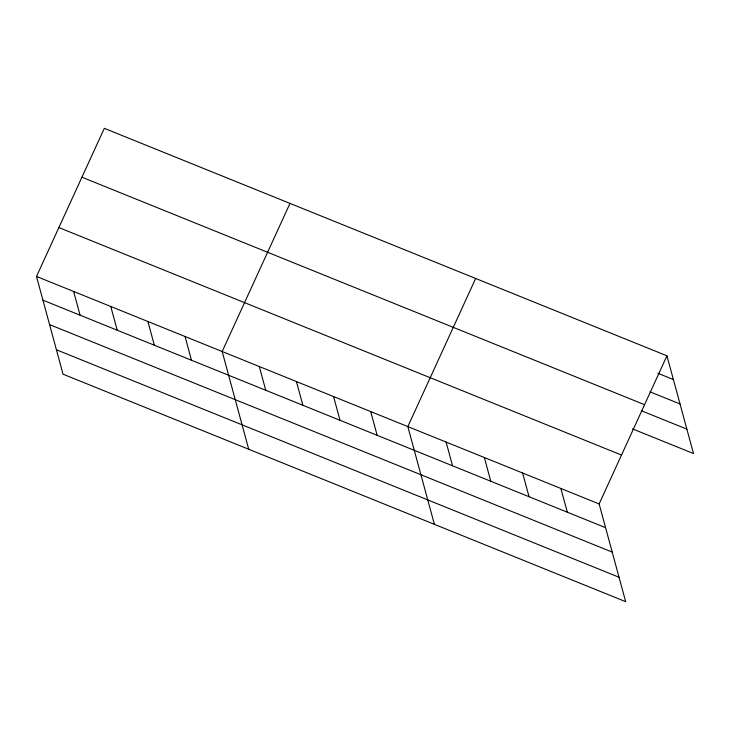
<?xml version="1.0" encoding="UTF-8"?>
<svg xmlns="http://www.w3.org/2000/svg" width="730" height="730" viewBox="0 0 730 730"><rect width="100%" height="100%" fill="white"/><g stroke="black" fill="none" stroke-linecap="round" stroke-linejoin="round"><path stroke-width="1.09" d="M666.946 355.811L599.129 503.937L625.683 601.675L63.054 374.189L36.5 276.451L104.317 128.325L666.946 355.811L693.5 453.549L632.49 428.884M289.983 203.396L222.166 351.522L248.72 449.26M475.65 278.468L407.833 426.594L434.396 524.332M657.885 373.267L673.389 379.536M650.038 391.837L680.031 403.964M81.933 177.207L644.563 404.694M641.369 410.734L686.866 429.13M58.874 227.568L621.513 455.055M36.5 276.451L599.129 503.937M42.951 300.185L605.581 527.671M49.585 324.604L612.214 552.09M56.42 349.77L619.049 577.257M560.868 488.47L567.32 512.195M522.616 473.003L529.058 496.728M484.355 457.527L490.797 481.262M446.094 442.061L452.545 465.795M370.703 411.574L377.154 435.308M333.564 396.563L340.016 420.298M296.435 381.553L302.886 405.278M259.305 366.533L265.747 390.267M185.037 336.503L191.479 360.237M147.898 321.492L154.349 345.226M110.768 306.481L117.211 330.206M73.63 291.462L80.081 315.196"/></g></svg>
